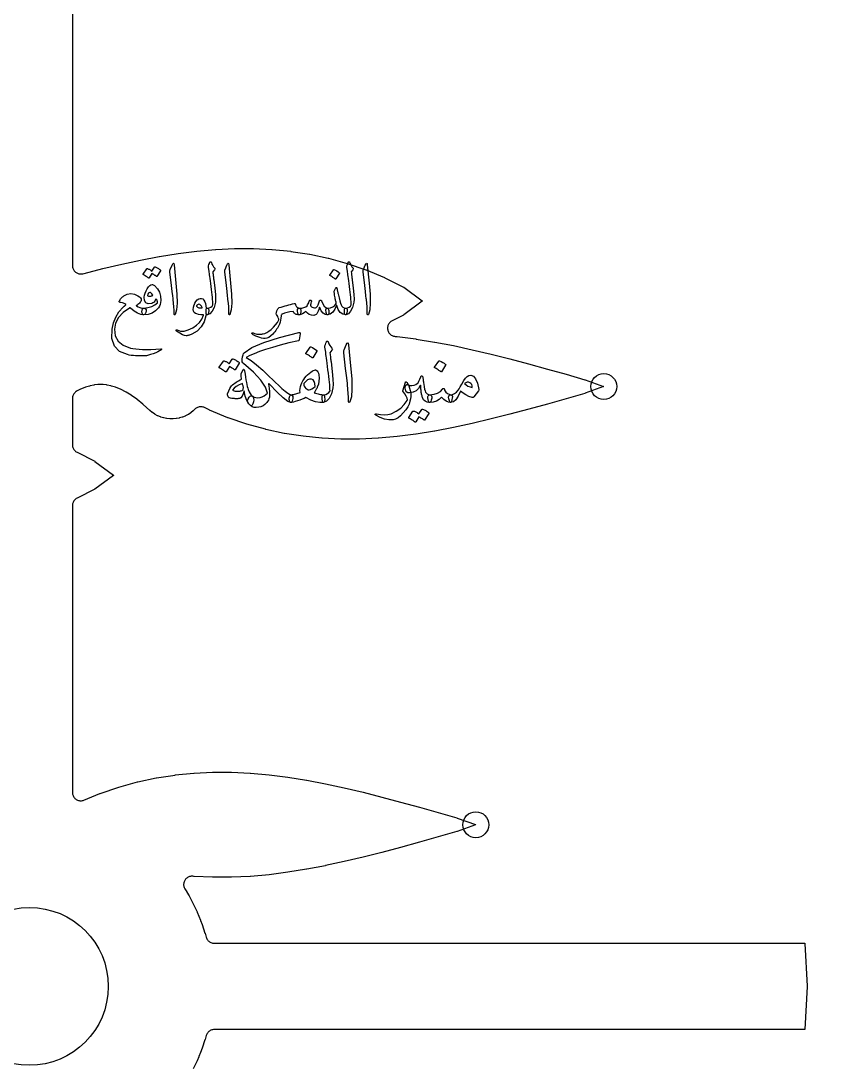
# Model space of a CAD drawing. Header units: millimetres. Extents: x -65 to 65, y -65 to 65.
# Drawn here: x -0.25 to 24.57, y -2.46 to 29.05 of the extents above; entities that cross this region are included whole.
import ezdxf

# ---------------------------------------------------------------- set-up
doc = ezdxf.new("R2010")
doc.units = ezdxf.units.MM
for name, color, linetype in [('CUT_INNER', 6, 'Continuous'), ('ENGRAVE', 7, 'Continuous'), ('TEXT', 5, 'Continuous')]:
    doc.layers.add(name, color=color, linetype=linetype)

msp = doc.modelspace()

# ---------------------------------------------------------------- linework, layer by layer
at = {"layer": 'CUT_INNER'}
msp.add_lwpolyline([(1.3, 30.8878), (1.3, 21.6859), (1.3012, 21.6619), (1.3046, 21.6381), (1.3104, 21.6147), (1.3183, 21.592), (1.3284, 21.5701), (1.3406, 21.5494), (1.3547, 21.5299), (1.3706, 21.5118), (1.3882, 21.4954), (1.4073, 21.4807), (1.4277, 21.4679), (1.4492, 21.4571), (1.4717, 21.4485), (1.4949, 21.4421), (1.5186, 21.4379), (1.5426, 21.436), (1.5666, 21.4365), (1.5905, 21.4392), (1.6141, 21.4443), (1.6511, 21.4541), (1.6525, 21.4544), (2.2161, 21.5971), (2.2179, 21.5975), (2.781, 21.7309), (2.7834, 21.7315), (3.346, 21.8532), (3.3489, 21.8538), (3.9109, 21.9614), (3.9144, 21.962), (4.4758, 22.0528), (4.4799, 22.0534), (5.0407, 22.1249), (5.0455, 22.1254), (5.6057, 22.1754), (5.6109, 22.1758), (6.1707, 22.202), (6.1764, 22.2021), (6.7357, 22.2025), (6.7418, 22.2024), (7.3007, 22.1752), (7.3072, 22.1747), (7.8658, 22.1183), (7.8725, 22.1174), (8.4309, 22.0302), (8.4378, 22.0289), (8.9961, 21.9094), (9.0031, 21.9077), (9.5612, 21.7542), (9.5684, 21.752), (10.1262, 21.5621), (10.1338, 21.5593), (10.6908, 21.3288), (10.6996, 21.3248), (11.2558, 21.0424), (11.2604, 21.0399), (11.2647, 21.037), (11.8208, 20.6254), (11.8252, 20.6217), (11.8208, 20.6181), (11.2647, 20.2065), (11.2604, 20.2036), (11.2558, 20.201), (10.9171, 20.0291), (10.8956, 20.0168), (10.8754, 20.0024), (10.8567, 19.986), (10.8397, 19.9679), (10.8246, 19.9482), (10.8115, 19.9271), (10.8006, 19.9048), (10.7919, 19.8816), (10.7856, 19.8575), (10.7817, 19.833), (10.7803, 19.8082), (10.7813, 19.7834), (10.7848, 19.7589), (10.7907, 19.7347), (10.799, 19.7113), (10.8095, 19.6889), (10.8222, 19.6675), (10.837, 19.6476), (10.8537, 19.6292), (10.8721, 19.6126), (10.8921, 19.5978), (10.9134, 19.5851), (10.9359, 19.5746), (10.9594, 19.5664), (10.9835, 19.5606), (11.0081, 19.5571), (11.0651, 19.5521), (11.0698, 19.5515), (11.6306, 19.48), (11.6348, 19.4794), (12.1961, 19.3886), (12.1997, 19.388), (12.7616, 19.2805), (12.7646, 19.2798), (13.3272, 19.1581), (13.3295, 19.1576), (13.8926, 19.0241), (13.8945, 19.0237), (14.4581, 18.8811), (14.4595, 18.8807), (15.023, 18.7313), (15.5884, 18.5764), (16.1538, 18.4173), (16.1551, 18.4169), (16.7161, 18.2525), (16.7232, 18.2502), (17.2789, 18.0505), (17.284, 18.0484), (17.2789, 18.0462), (16.7232, 17.8465), (16.7161, 17.8442), (16.1551, 17.6798), (16.1538, 17.6794), (15.5901, 17.5207), (15.025, 17.3659), (14.4595, 17.216), (14.4581, 17.2156), (13.8945, 17.073), (13.8926, 17.0726), (13.3295, 16.9391), (13.3272, 16.9386), (12.7646, 16.8169), (12.7616, 16.8163), (12.1997, 16.7087), (12.1961, 16.7081), (11.6348, 16.6173), (11.6306, 16.6167), (11.0698, 16.5452), (11.0651, 16.5446), (10.5049, 16.4947), (10.4996, 16.4943), (9.9399, 16.4681), (9.9342, 16.468), (9.3749, 16.4675), (9.3687, 16.4677), (8.8099, 16.4948), (8.8034, 16.4953), (8.2448, 16.5518), (8.238, 16.5526), (7.6796, 16.6398), (7.6728, 16.6411), (7.1145, 16.7606), (7.1075, 16.7623), (6.5493, 16.9159), (6.5422, 16.918), (5.9843, 17.1079), (5.9768, 17.1108), (5.4198, 17.3413), (5.411, 17.3453), (5.273, 17.4153), (5.2511, 17.4252), (5.2283, 17.4329), (5.2049, 17.4383), (5.1811, 17.4415), (5.1571, 17.4424), (5.1332, 17.441), (5.1094, 17.4373), (5.0862, 17.4313), (5.0636, 17.4232), (5.0419, 17.4129), (5.0213, 17.4005), (5.002, 17.3863), (4.9841, 17.3702), (4.9397, 17.3264), (4.9306, 17.3182), (4.8658, 17.2657), (4.8559, 17.2584), (4.7863, 17.2125), (4.7757, 17.2063), (4.7019, 17.1674), (4.6908, 17.1622), (4.6136, 17.1307), (4.602, 17.1267), (4.5221, 17.1029), (4.5101, 17.1), (4.4282, 17.0842), (4.4161, 17.0825), (4.3331, 17.0748), (4.3208, 17.0743), (4.2374, 17.0748), (4.2252, 17.0755), (4.1422, 17.0841), (4.1301, 17.086), (4.0484, 17.1028), (4.0365, 17.1058), (3.9568, 17.1305), (3.9453, 17.1347), (3.8684, 17.1671), (3.8574, 17.1724), (3.7841, 17.2121), (3.7736, 17.2185), (3.7045, 17.2652), (3.6947, 17.2726), (3.6282, 17.3279), (3.6236, 17.3319), (3.4266, 17.5125), (3.4156, 17.5221), (3.2483, 17.6585), (3.2355, 17.6682), (3.0774, 17.781), (3.0627, 17.7908), (2.9147, 17.8812), (2.8978, 17.8907), (2.7606, 17.9606), (2.7415, 17.9694), (2.615, 18.0209), (2.5937, 18.0285), (2.4772, 18.0641), (2.4541, 18.07), (2.3458, 18.092), (2.3212, 18.0958), (2.2183, 18.1063), (2.1929, 18.1076), (2.0919, 18.1076), (2.0666, 18.1063), (1.9637, 18.0958), (1.9391, 18.092), (1.8308, 18.07), (1.8076, 18.0641), (1.6911, 18.0285), (1.6699, 18.0209), (1.5434, 17.9694), (1.5243, 17.9606), (1.4365, 17.9159), (1.4148, 17.9034), (1.3945, 17.8889), (1.3758, 17.8724), (1.3587, 17.8541), (1.3436, 17.8342), (1.3306, 17.8129), (1.3197, 17.7904), (1.3112, 17.767), (1.305, 17.7428), (1.3012, 17.7181), (1.3, 17.6931), (1.3, 16.2932), (1.3013, 16.2682), (1.305, 16.2435), (1.3112, 16.2193), (1.3198, 16.1958), (1.3307, 16.1732), (1.3438, 16.1519), (1.3589, 16.132), (1.376, 16.1137), (1.3948, 16.0972), (1.4151, 16.0827), (1.4368, 16.0703), (1.9682, 15.8006), (1.9728, 15.798), (1.9771, 15.7951), (2.5332, 15.3835), (2.5376, 15.3798), (2.5332, 15.3762), (1.9771, 14.9646), (1.9728, 14.9617), (1.9682, 14.9591), (1.4368, 14.6894), (1.4151, 14.677), (1.3948, 14.6625), (1.376, 14.646), (1.3589, 14.6277), (1.3438, 14.6078), (1.3307, 14.5864), (1.3198, 14.5639), (1.3112, 14.5404), (1.305, 14.5162), (1.3013, 14.4915), (1.3, 14.4665), (1.3, 5.8344), (1.3012, 5.8099), (1.3048, 5.7856), (1.3108, 5.7618), (1.319, 5.7388), (1.3295, 5.7166), (1.3421, 5.6955), (1.3567, 5.6758), (1.3732, 5.6577), (1.3914, 5.6412), (1.4111, 5.6266), (1.4321, 5.6139), (1.4543, 5.6035), (1.4774, 5.5952), (1.5012, 5.5892), (1.5254, 5.5856), (1.5499, 5.5844), (1.5744, 5.5856), (1.5987, 5.5892), (1.6225, 5.5951), (1.6456, 5.6034), (2.1247, 5.8016), (2.1322, 5.8045), (2.6901, 5.9944), (2.6972, 5.9966), (3.2554, 6.1501), (3.2624, 6.1518), (3.8206, 6.2713), (3.8275, 6.2726), (4.3859, 6.3598), (4.3926, 6.3606), (4.9513, 6.4171), (4.9577, 6.4176), (5.5166, 6.4447), (5.5228, 6.4449), (6.0821, 6.4444), (6.0878, 6.4443), (6.6475, 6.4181), (6.6528, 6.4177), (7.213, 6.3678), (7.2177, 6.3673), (7.7785, 6.2957), (7.7826, 6.2951), (8.344, 6.2043), (8.3476, 6.2037), (8.9095, 6.0962), (8.9125, 6.0956), (9.475, 5.9738), (9.4774, 5.9733), (10.0405, 5.8398), (10.0424, 5.8394), (10.606, 5.6968), (10.6074, 5.6964), (11.1709, 5.547), (11.7363, 5.3921), (12.3017, 5.233), (12.303, 5.2326), (12.8639, 5.0682), (12.8711, 5.0659), (13.4267, 4.8662), (13.4319, 4.8641), (13.4267, 4.8619), (12.8711, 4.6622), (12.8639, 4.6599), (12.303, 4.4955), (12.3017, 4.4952), (11.7379, 4.3364), (11.1729, 4.1816), (10.6073, 4.0317), (10.606, 4.0313), (10.0424, 3.8887), (10.0405, 3.8883), (9.4774, 3.7549), (9.475, 3.7543), (8.9125, 3.6326), (8.9095, 3.632), (8.3476, 3.5244), (8.344, 3.5238), (7.7826, 3.433), (7.7785, 3.4324), (7.2177, 3.3609), (7.213, 3.3604), (6.6528, 3.3104), (6.6475, 3.31), (6.0878, 3.2838), (6.0821, 3.2837), (5.5228, 3.2832), (5.5166, 3.2834), (4.9577, 3.3106), (4.9513, 3.311), (4.919, 3.3143), (4.8949, 3.3156), (4.8707, 3.3145), (4.8468, 3.3111), (4.8233, 3.3054), (4.8005, 3.2975), (4.7786, 3.2874), (4.7577, 3.2752), (4.7381, 3.2611), (4.7199, 3.2451), (4.7034, 3.2275), (4.6887, 3.2084), (4.6758, 3.1879), (4.665, 3.1663), (4.6564, 3.1437), (4.65, 3.1204), (4.6458, 3.0966), (4.644, 3.0725), (4.6445, 3.0484), (4.6473, 3.0244), (4.6524, 3.0008), (4.6598, 2.9778), (4.6694, 2.9556), (4.681, 2.9344), (4.7381, 2.8417), (4.7397, 2.8391), (4.8065, 2.7246), (4.808, 2.7219), (4.8719, 2.6058), (4.8733, 2.6031), (4.9344, 2.4855), (4.9357, 2.4827), (4.9939, 2.3636), (4.9952, 2.3608), (5.0504, 2.2404), (5.0516, 2.2375), (5.1038, 2.1157), (5.105, 2.1129), (5.1542, 1.9898), (5.1553, 1.987), (5.2015, 1.8628), (5.2025, 1.8599), (5.2456, 1.7345), (5.2466, 1.7316), (5.2866, 1.6053), (5.2875, 1.6023), (5.3229, 1.4804), (5.331, 1.457), (5.3413, 1.4344), (5.3538, 1.4131), (5.3684, 1.393), (5.3849, 1.3746), (5.4031, 1.3578), (5.4229, 1.3429), (5.4441, 1.3301), (5.4665, 1.3194), (5.4898, 1.311), (5.5138, 1.3049), (5.5383, 1.3012), (5.563, 1.3), (23.3318, 1.3), (23.3374, 1.2997), (23.338, 1.2941), (23.4013, 0.0061), (23.4013, -0.0061), (23.338, -1.2941), (23.3374, -1.2997), (23.3318, -1.3), (5.563, -1.3), (5.5383, -1.3012), (5.5138, -1.3049), (5.4898, -1.311), (5.4665, -1.3194), (5.4441, -1.3301), (5.4229, -1.3429), (5.4031, -1.3578), (5.3849, -1.3746), (5.3684, -1.393), (5.3538, -1.4131), (5.3413, -1.4344), (5.331, -1.457), (5.3229, -1.4804), (5.2875, -1.6023), (5.2866, -1.6053), (5.2466, -1.7316), (5.2456, -1.7345), (5.2025, -1.8599), (5.2015, -1.8628), (5.1553, -1.987), (5.1542, -1.9898), (5.105, -2.1129), (5.1038, -2.1157), (5.0516, -2.2375), (5.0504, -2.2404), (4.9952, -2.3608), (4.9939, -2.3636), (4.9357, -2.4827)], dxfattribs=at)
msp.add_circle((0, 0), 2.375, dxfattribs=at)
at = {"layer": 'ENGRAVE'}
for centre, radius in [((0, 18.5742), 42.8768), ((17.2849, 18.0484), 0.39), ((13.4328, 4.8641), 0.39)]:
    msp.add_circle(centre, radius, dxfattribs=at)
at = {"layer": 'TEXT'}
for points in [[(4.2976, 21.7044), (4.319, 21.7458), (4.3362, 21.7604), (4.3492, 21.7481), (4.358, 21.7089), (4.4094, 21.1608), (4.44, 20.8244), (4.4469, 20.5557), (4.43, 20.3547), (4.3893, 20.2213), (4.3819, 20.2104), (4.3753, 20.2045), (4.3696, 20.2037), (4.3647, 20.2079), (4.3608, 20.2144), (4.358, 20.223), (4.3563, 20.2335), (4.3557, 20.2459), (4.3557, 20.3428), (4.3513, 20.4456), (4.3423, 20.5542), (4.3289, 20.6687), (4.326, 20.6986), (4.3171, 20.7794), (4.3025, 20.9111), (4.2819, 21.0937), (4.2327, 21.4986), (4.2316, 21.5202), (4.2327, 21.54), (4.2361, 21.5582), (4.2416, 21.5747)], [(5.3915, 21.6821), (5.4066, 21.7186), (5.4183, 21.7475), (5.4267, 21.7689), (5.4317, 21.7827), (5.4357, 21.7915), (5.4407, 21.7978), (5.4468, 21.8016), (5.4541, 21.8029), (5.4624, 21.8015), (5.4692, 21.7973), (5.4747, 21.7903), (5.4787, 21.7805), (5.4973, 21.7325), (5.5195, 21.6893), (5.5454, 21.6509), (5.5749, 21.6172), (5.5832, 21.6064), (5.5855, 21.5943), (5.582, 21.5807), (5.5727, 21.5657), (5.5235, 21.4964), (5.5268, 21.4654), (5.5302, 21.4349), (5.5335, 21.405), (5.5369, 21.3756), (5.5402, 21.3468), (5.5436, 21.3185), (5.5469, 21.2909), (5.5503, 21.2637), (5.5812, 21.0126), (5.6001, 20.8163), (5.6069, 20.6748), (5.6018, 20.5882), (5.5595, 20.4309), (5.5044, 20.3147), (5.4365, 20.2396), (5.3557, 20.2056), (5.3534, 20.2056), (5.3512, 20.2056), (5.349, 20.2056), (5.3467, 20.2056), (5.3335, 20.2182), (5.3249, 20.247), (5.3211, 20.292), (5.3221, 20.3533), (5.3242, 20.3759), (5.3305, 20.3924), (5.341, 20.4028), (5.3557, 20.407), (5.4124, 20.4183), (5.4597, 20.4388), (5.4975, 20.4686), (5.5257, 20.5076), (5.5238, 20.5545), (5.5204, 20.6077), (5.5154, 20.6674), (5.5089, 20.7336), (5.501, 20.8059), (5.4919, 20.884), (5.4814, 20.968), (5.4698, 21.0579), (5.459, 21.1463), (5.4491, 21.2257), (5.44, 21.2962), (5.4317, 21.3577), (5.4246, 21.4103), (5.4189, 21.4539), (5.4145, 21.4886), (5.4116, 21.5143), (5.3892, 21.6418), (5.3885, 21.6544), (5.3887, 21.6653), (5.3897, 21.6745), (5.3915, 21.6821)], [(5.9463, 21.7044), (5.9676, 21.7458), (5.9848, 21.7604), (5.9978, 21.7481), (6.0067, 21.7089), (6.0581, 21.1608), (6.0887, 20.8244), (6.0956, 20.5557), (6.0787, 20.3547), (6.038, 20.2213), (6.0306, 20.2104), (6.024, 20.2045), (6.0183, 20.2037), (6.0134, 20.2079), (6.0095, 20.2144), (6.0067, 20.223), (6.005, 20.2335), (6.0044, 20.2459), (6.0044, 20.3428), (5.9999, 20.4456), (5.991, 20.5542), (5.9776, 20.6687), (5.9746, 20.6986), (5.9658, 20.7794), (5.9512, 20.9111), (5.9306, 21.0937), (5.8814, 21.4986), (5.8803, 21.5202), (5.8814, 21.54), (5.8847, 21.5582), (5.8903, 21.5747)], [(9.5546, 21.6821), (9.5697, 21.7186), (9.5814, 21.7475), (9.5898, 21.7689), (9.5948, 21.7827), (9.5988, 21.7915), (9.6038, 21.7978), (9.6099, 21.8016), (9.6172, 21.8029), (9.6255, 21.8015), (9.6323, 21.7973), (9.6378, 21.7903), (9.6418, 21.7805), (9.6604, 21.7325), (9.6826, 21.6893), (9.7085, 21.6509), (9.738, 21.6172), (9.7463, 21.6064), (9.7486, 21.5943), (9.7451, 21.5807), (9.7358, 21.5657), (9.6866, 21.4964), (9.6899, 21.4654), (9.6933, 21.4349), (9.6966, 21.405), (9.7, 21.3756), (9.7033, 21.3468), (9.7067, 21.3185), (9.7101, 21.2909), (9.7134, 21.2637), (9.7443, 21.0126), (9.7632, 20.8163), (9.77, 20.6748), (9.7649, 20.5882), (9.7226, 20.4309), (9.6675, 20.3147), (9.5996, 20.2396), (9.5188, 20.2056), (9.5165, 20.2056), (9.5143, 20.2056), (9.5121, 20.2056), (9.5098, 20.2056), (9.4966, 20.2182), (9.488, 20.247), (9.4843, 20.292), (9.4852, 20.3533), (9.4873, 20.3759), (9.4936, 20.3924), (9.5041, 20.4028), (9.5188, 20.407), (9.5755, 20.4183), (9.6228, 20.4388), (9.6606, 20.4686), (9.6888, 20.5076), (9.6869, 20.5545), (9.6835, 20.6077), (9.6785, 20.6674), (9.672, 20.7336), (9.6641, 20.8059), (9.655, 20.884), (9.6445, 20.968), (9.6329, 21.0579), (9.6221, 21.1463), (9.6122, 21.2257), (9.6031, 21.2962), (9.5948, 21.3577), (9.5877, 21.4103), (9.582, 21.4539), (9.5776, 21.4886), (9.5747, 21.5143), (9.5523, 21.6418), (9.5516, 21.6544), (9.5518, 21.6653), (9.5528, 21.6745), (9.5546, 21.6821)], [(10.1094, 21.7044), (10.1308, 21.7458), (10.1479, 21.7604), (10.161, 21.7481), (10.1698, 21.7089), (10.2212, 21.1608), (10.2518, 20.8244), (10.2587, 20.5557), (10.2418, 20.3547), (10.2011, 20.2213), (10.1937, 20.2104), (10.1871, 20.2045), (10.1814, 20.2037), (10.1765, 20.2079), (10.1726, 20.2144), (10.1698, 20.223), (10.1681, 20.2335), (10.1675, 20.2459), (10.1675, 20.3428), (10.163, 20.4456), (10.1541, 20.5542), (10.1407, 20.6687), (10.1377, 20.6986), (10.1289, 20.7794), (10.1143, 20.9111), (10.0937, 21.0937), (10.0445, 21.4986), (10.0434, 21.5202), (10.0445, 21.54), (10.0478, 21.5582), (10.0534, 21.5747)], [(3.7674, 21.6418), (3.7702, 21.6446), (3.7741, 21.6463), (3.7791, 21.6468), (3.7853, 21.6463), (3.8073, 21.638), (3.8286, 21.6289), (3.8493, 21.619), (3.8692, 21.6082), (3.8885, 21.5965), (3.9075, 21.5836), (3.926, 21.5697), (3.9441, 21.5546), (3.9476, 21.5499), (3.9492, 21.545), (3.9487, 21.5399), (3.9464, 21.5344), (3.839, 21.3644), (3.836, 21.3622), (3.8317, 21.3622), (3.826, 21.3644), (3.8188, 21.3689), (3.814, 21.373), (3.806, 21.3787), (3.7949, 21.3859), (3.7808, 21.3946), (3.7635, 21.405), (3.7428, 21.4173), (3.7187, 21.4313), (3.6913, 21.4472), (3.6063, 21.3152), (3.6024, 21.3111), (3.5974, 21.3102), (3.5912, 21.3123), (3.584, 21.3174), (3.5777, 21.3219), (3.5677, 21.3286), (3.5542, 21.3376), (3.537, 21.3487), (3.5159, 21.3622), (3.4906, 21.3778), (3.4611, 21.3957), (3.4274, 21.4159), (3.4239, 21.4192), (3.4223, 21.4226), (3.4228, 21.4259), (3.4251, 21.4293), (3.5347, 21.5926), (3.5375, 21.5954), (3.5415, 21.5971), (3.5465, 21.5976), (3.5526, 21.5971), (3.5714, 21.591), (3.5896, 21.5839), (3.6072, 21.5759), (3.6242, 21.5669), (3.6407, 21.557), (3.6567, 21.5464), (3.672, 21.5352), (3.6869, 21.5232)], [(9.1497, 21.5635), (9.1525, 21.5663), (9.1564, 21.568), (9.1614, 21.5685), (9.1676, 21.568), (9.2111, 21.5504), (9.252, 21.5288), (9.2905, 21.5034), (9.3264, 21.474), (9.3299, 21.4695), (9.3314, 21.4651), (9.331, 21.4606), (9.3286, 21.4561), (9.2235, 21.2861), (9.2196, 21.2821), (9.2145, 21.2811), (9.2084, 21.2832), (9.2011, 21.2884), (9.1948, 21.2928), (9.1849, 21.2995), (9.1713, 21.3085), (9.1542, 21.3197), (9.133, 21.3331), (9.1077, 21.3487), (9.0782, 21.3666), (9.0445, 21.3868), (9.0401, 21.3901), (9.0378, 21.3935), (9.0378, 21.3968), (9.0401, 21.4002)], [(3.6958, 21.1206), (3.7112, 21.1183), (3.7282, 21.1116), (3.747, 21.1004), (3.7674, 21.0848), (3.8548, 20.9917), (3.9156, 20.8868), (3.9499, 20.7702), (3.9575, 20.6418), (3.9507, 20.575), (3.9368, 20.5155), (3.916, 20.4632), (3.8882, 20.4181), (3.798, 20.3252), (3.693, 20.2588), (3.5732, 20.2189), (3.4386, 20.2056), (3.425, 20.2088), (3.4134, 20.2185), (3.4037, 20.2346), (3.396, 20.2571), (3.3932, 20.2695), (3.3913, 20.2822), (3.3904, 20.2953), (3.3905, 20.3085), (3.3912, 20.3217), (3.3924, 20.3343), (3.394, 20.3463), (3.396, 20.3577), (3.4021, 20.3776), (3.4111, 20.3924), (3.4233, 20.4022), (3.4386, 20.407), (3.5697, 20.4246), (3.6835, 20.4573), (3.78, 20.5051), (3.8591, 20.568), (3.8553, 20.5995), (3.8507, 20.6245), (3.8453, 20.6431), (3.839, 20.6553), (3.8314, 20.6658), (3.8244, 20.6726), (3.818, 20.6758), (3.8121, 20.6754), (3.8081, 20.674), (3.8049, 20.672), (3.8025, 20.6695), (3.8009, 20.6665), (3.7794, 20.6223), (3.7529, 20.5882), (3.7213, 20.5641), (3.6846, 20.5501), (3.5782, 20.5419), (3.5051, 20.5708), (3.4653, 20.637), (3.4587, 20.7403), (3.4676, 20.7996), (3.4855, 20.8611), (3.5124, 20.9248), (3.5482, 20.9908), (3.5859, 21.0476), (3.6231, 21.0881), (3.6597, 21.1125), (3.6958, 21.1206)], [(3.2708, 20.7805), (3.3145, 20.7505), (3.3452, 20.7207), (3.3626, 20.6912), (3.367, 20.662), (3.3631, 20.6346), (3.3535, 20.6083), (3.3384, 20.5831), (3.3178, 20.5591), (3.294, 20.5371), (3.2697, 20.5183), (3.2448, 20.5025), (3.2193, 20.4897), (3.2128, 20.4871), (3.2109, 20.4836), (3.2139, 20.4792), (3.2216, 20.4741), (3.2754, 20.4456), (3.3295, 20.4249), (3.3839, 20.412), (3.4386, 20.407), (3.4743, 20.4003), (3.499, 20.3846), (3.5124, 20.36), (3.5146, 20.3264), (3.5065, 20.2736), (3.4911, 20.2358), (3.4685, 20.2132), (3.4386, 20.2056), (3.3541, 20.2185), (3.2596, 20.2571), (3.155, 20.3214), (3.0404, 20.4114), (3.0335, 20.4148), (3.0264, 20.4159), (3.019, 20.4148), (3.0113, 20.4114), (2.8213, 20.2768), (2.683, 20.1257), (2.5965, 19.958), (2.5616, 19.7739), (2.584, 19.5741), (2.6713, 19.4132), (2.8234, 19.2911), (3.0404, 19.2079), (3.1164, 19.1918), (3.2034, 19.1794), (3.3015, 19.1706), (3.4106, 19.1654), (3.5306, 19.1642), (3.6614, 19.1671), (3.803, 19.1742), (3.9553, 19.1855), (3.9662, 19.1867), (3.9743, 19.1855), (3.9796, 19.1822), (3.9821, 19.1766), (3.9817, 19.1697), (3.9782, 19.1626), (3.9717, 19.1552), (3.962, 19.1475), (3.9213, 19.123), (3.8686, 19.0966), (3.8039, 19.0682), (3.7271, 19.0379), (3.6508, 19.0104), (3.5851, 18.9904), (3.53, 18.9779), (3.4855, 18.973), (3.4096, 18.9697), (3.3362, 18.9686), (3.2653, 18.9697), (3.197, 18.973), (3.1312, 18.9786), (3.0683, 18.9865), (3.0082, 18.9965), (2.9509, 19.0088), (2.7149, 19.1073), (2.5594, 19.2683), (2.4845, 19.492), (2.4901, 19.7784), (2.531, 19.9638), (2.6002, 20.1352), (2.6977, 20.2926), (2.8234, 20.436), (2.8352, 20.4467), (2.846, 20.4562), (2.8559, 20.4646), (2.8648, 20.4718), (2.8727, 20.4783), (2.8796, 20.4841), (2.8855, 20.4895), (2.8905, 20.4942), (2.8996, 20.5025), (2.9045, 20.5093), (2.9052, 20.5148), (2.9017, 20.5188), (2.8717, 20.5408), (2.8379, 20.5574), (2.8002, 20.5687), (2.7585, 20.5747), (2.7319, 20.5798), (2.7149, 20.5882), (2.7073, 20.5999), (2.7093, 20.615), (2.7212, 20.6409), (2.7344, 20.6651), (2.7491, 20.6874), (2.7652, 20.7078), (2.7825, 20.7268), (2.801, 20.7445), (2.8206, 20.7609), (2.8413, 20.7761), (2.9478, 20.8267), (3.0549, 20.8443), (3.1626, 20.8289), (3.2708, 20.7805)], [(3.622, 20.879), (3.5998, 20.8727), (3.5823, 20.856), (3.5696, 20.8291), (3.5616, 20.7917), (3.5617, 20.7859), (3.5621, 20.7817), (3.5628, 20.7791), (3.5638, 20.7783), (3.5863, 20.7729), (3.6091, 20.7699), (3.6322, 20.7695), (3.6555, 20.7716), (3.6761, 20.7759), (3.693, 20.7822), (3.7063, 20.7905), (3.7159, 20.8007), (3.6908, 20.8366), (3.6667, 20.8616), (3.6438, 20.8758), (3.622, 20.879)], [(9.1698, 20.8946), (9.1704, 20.9046), (9.1743, 20.9187), (9.1816, 20.937), (9.1922, 20.9595), (9.2035, 20.9809), (9.2129, 20.9981), (9.2203, 21.0111), (9.2257, 21.0199), (9.2361, 21.0269), (9.2447, 21.0255), (9.2517, 21.0157), (9.2571, 20.9975), (9.2596, 20.9852), (9.2629, 20.9704), (9.2669, 20.9533), (9.2716, 20.9338), (9.2767, 20.912), (9.2819, 20.8882), (9.2873, 20.8623), (9.2928, 20.8342), (9.3193, 20.7173), (9.3426, 20.624), (9.3629, 20.554), (9.3801, 20.5076), (9.4055, 20.4669), (9.4371, 20.4366), (9.4749, 20.4166), (9.5188, 20.407), (9.5314, 20.4044), (9.5423, 20.3991), (9.5515, 20.391), (9.5591, 20.3801), (9.5652, 20.3659), (9.568, 20.3499), (9.5674, 20.3323), (9.5635, 20.313), (9.5532, 20.266), (9.5423, 20.2325), (9.5308, 20.2123), (9.5188, 20.2056), (9.43, 20.2251), (9.356, 20.2789), (9.2969, 20.3671), (9.2526, 20.4897), (9.2505, 20.4941), (9.2487, 20.4959), (9.2471, 20.4952), (9.2459, 20.492), (9.1919, 20.3734), (9.1284, 20.2862), (9.0554, 20.2302), (8.973, 20.2056), (8.9636, 20.2065), (8.9556, 20.2112), (8.949, 20.2199), (8.9439, 20.2325), (8.9393, 20.2505), (8.9344, 20.2733), (8.9292, 20.3008), (8.9237, 20.3331), (8.9226, 20.3646), (8.9304, 20.3874), (8.9472, 20.4015), (8.973, 20.407), (9.0589, 20.418), (9.1312, 20.4444), (9.1898, 20.4862), (9.2347, 20.5434), (9.2355, 20.5507), (9.2336, 20.5658), (9.2288, 20.5887), (9.2213, 20.6195), (9.2166, 20.6385), (9.2115, 20.662), (9.206, 20.6899), (9.2, 20.7224), (9.1935, 20.7592), (9.1863, 20.8001), (9.1784, 20.8453), (9.1698, 20.8946)], [(5.3109, 20.181), (5.2585, 19.9969), (5.1706, 19.8427), (5.0471, 19.7184), (4.8881, 19.624), (4.8659, 19.6144), (4.844, 19.6058), (4.8223, 19.5982), (4.8009, 19.5916), (4.7799, 19.586), (4.7595, 19.5818), (4.7397, 19.5788), (4.7204, 19.577), (4.6723, 19.5839), (4.6085, 19.6089), (4.5291, 19.6521), (4.434, 19.7135), (4.4238, 19.7223), (4.4178, 19.7308), (4.416, 19.7391), (4.4184, 19.747), (4.4237, 19.7532), (4.4307, 19.756), (4.4393, 19.7554), (4.4497, 19.7515), (4.5485, 19.7195), (4.6594, 19.7196), (4.7823, 19.7519), (4.9172, 19.8164), (5.0274, 19.8912), (5.1186, 19.9791), (5.1907, 20.0802), (5.2438, 20.1944), (5.2434, 20.1985), (5.2422, 20.2017), (5.2401, 20.2041), (5.2371, 20.2056), (5.1601, 20.2101), (5.0945, 20.2191), (5.0404, 20.2325), (4.9978, 20.2504), (4.9648, 20.2781), (4.9441, 20.3164), (4.9357, 20.3653), (4.9396, 20.4249), (4.9409, 20.4328), (4.9424, 20.4408), (4.9442, 20.449), (4.9463, 20.4573), (4.9487, 20.4659), (4.9513, 20.4749), (4.9543, 20.4843), (4.9575, 20.4942), (4.9838, 20.5581), (5.0157, 20.6111), (5.0531, 20.6532), (5.0962, 20.6844), (5.1402, 20.7014), (5.1806, 20.7011), (5.2174, 20.6835), (5.2505, 20.6486), (5.2795, 20.5999), (5.3014, 20.5434), (5.3164, 20.4791), (5.3244, 20.407), (5.3288, 20.407), (5.333, 20.4072), (5.3372, 20.4076), (5.3411, 20.4081), (5.3451, 20.4086), (5.3493, 20.4089), (5.3535, 20.4091), (5.3579, 20.4092), (5.373, 20.406), (5.3848, 20.3963), (5.3932, 20.3803), (5.3982, 20.3577), (5.4003, 20.333), (5.3999, 20.308), (5.3969, 20.2827), (5.3915, 20.2571), (5.3843, 20.2346), (5.3764, 20.2185), (5.3676, 20.2088), (5.3579, 20.2056), (5.3154, 20.2056), (5.3151, 20.2016), (5.3143, 20.1961), (5.3129, 20.1893), (5.3109, 20.181)], [(5.2036, 20.4316), (5.1801, 20.4725), (5.1543, 20.5015), (5.1264, 20.5184), (5.0962, 20.5233), (5.0782, 20.5185), (5.0621, 20.511), (5.048, 20.5006), (5.0358, 20.4875), (5.0319, 20.4805), (5.0313, 20.473), (5.0341, 20.4648), (5.0403, 20.4562), (5.0633, 20.4359), (5.0967, 20.4221), (5.1405, 20.4147), (5.1946, 20.4137), (5.2002, 20.4148), (5.2036, 20.4181), (5.2047, 20.4237), (5.2036, 20.4316)], [(8.1274, 20.2056), (8.0923, 20.2072), (8.0608, 20.2118), (8.033, 20.2195), (8.0088, 20.2302), (7.998, 20.2364), (7.9878, 20.2437), (7.9784, 20.252), (7.9696, 20.2616), (7.9613, 20.2719), (7.9531, 20.2828), (7.9451, 20.2943), (7.9372, 20.3063), (7.8438, 20.2923), (7.7582, 20.275), (7.6805, 20.2543), (7.6106, 20.2302), (7.5959, 20.222), (7.5854, 20.2107), (7.5791, 20.1963), (7.577, 20.1788), (7.5715, 20.1071), (7.5614, 20.0418), (7.5468, 19.9829), (7.5278, 19.9305), (7.509, 19.8895), (7.4884, 19.8494), (7.466, 19.8101), (7.4417, 19.7716), (7.4156, 19.7342), (7.3877, 19.6978), (7.358, 19.6626), (7.3265, 19.6285), (7.2651, 19.5707), (7.2063, 19.5295), (7.1499, 19.5047), (7.0961, 19.4965), (7.0445, 19.4994), (6.9904, 19.5082), (6.9338, 19.5229), (6.8746, 19.5435), (6.8457, 19.5556), (6.8193, 19.5672), (6.7953, 19.5785), (6.774, 19.5893), (6.7549, 19.5996), (6.7382, 19.6092), (6.7236, 19.6181), (6.7113, 19.6262), (6.7039, 19.6332), (6.6996, 19.6408), (6.6983, 19.6489), (6.7001, 19.6576), (6.7046, 19.6647), (6.7113, 19.6682), (6.7203, 19.668), (6.7315, 19.6643), (6.7752, 19.6485), (6.8148, 19.6369), (6.8502, 19.6295), (6.8813, 19.6262), (6.8975, 19.6254), (6.9146, 19.6251), (6.9327, 19.6254), (6.9518, 19.6262), (6.9719, 19.6276), (6.9929, 19.6296), (7.0149, 19.6321), (7.0379, 19.6352), (7.0866, 19.6486), (7.1431, 19.6755), (7.2074, 19.7157), (7.2795, 19.7694), (7.3507, 19.8329), (7.4121, 19.9025), (7.4637, 19.9783), (7.5055, 20.0602), (7.5071, 20.0636), (7.5077, 20.0669), (7.5071, 20.0703), (7.5055, 20.0736), (7.4929, 20.1173), (7.4775, 20.1564), (7.4593, 20.1911), (7.4384, 20.2213), (7.4325, 20.2409), (7.4372, 20.275), (7.4526, 20.3236), (7.4786, 20.3868), (7.4863, 20.3991), (7.496, 20.4092), (7.5076, 20.417), (7.5211, 20.4226), (7.58, 20.4412), (7.638, 20.459), (7.6952, 20.4759), (7.7515, 20.492), (7.8073, 20.5071), (7.8628, 20.5211), (7.9181, 20.5339), (7.973, 20.5457), (7.9861, 20.5471), (7.9965, 20.5445), (8.004, 20.5381), (8.0088, 20.5278), (8.0133, 20.5043), (8.02, 20.483), (8.0289, 20.464), (8.0401, 20.4472), (8.0548, 20.4338), (8.0742, 20.4226), (8.0984, 20.4137), (8.1274, 20.407), (8.1416, 20.401), (8.1531, 20.3896), (8.1617, 20.373), (8.1676, 20.351), (8.1707, 20.3264), (8.171, 20.3018), (8.1685, 20.2772), (8.1631, 20.2526), (8.1559, 20.2321), (8.1475, 20.2174), (8.138, 20.2086), (8.1274, 20.2056)], [(8.1229, 20.407), (8.2003, 20.4114), (8.2649, 20.4249), (8.3167, 20.4472), (8.3555, 20.4785), (8.3731, 20.503), (8.3902, 20.5339), (8.4067, 20.5712), (8.4226, 20.615), (8.4285, 20.628), (8.4349, 20.6379), (8.4419, 20.6448), (8.4495, 20.6486), (8.459, 20.6505), (8.4674, 20.6497), (8.4747, 20.646), (8.4808, 20.6396), (8.4861, 20.6301), (8.4886, 20.6195), (8.4884, 20.6077), (8.4853, 20.5949), (8.4738, 20.5617), (8.4663, 20.5339), (8.4626, 20.5114), (8.4629, 20.4942), (8.4705, 20.4697), (8.4864, 20.45), (8.5107, 20.4351), (8.5434, 20.4249), (8.5798, 20.4201), (8.6106, 20.4215), (8.6357, 20.4291), (8.6553, 20.4428), (8.676, 20.4703), (8.6956, 20.5104), (8.714, 20.5631), (8.7314, 20.6284), (8.734, 20.6363), (8.7397, 20.6418), (8.7485, 20.6452), (8.7604, 20.6463), (8.7716, 20.6452), (8.7806, 20.6418), (8.7873, 20.6363), (8.7918, 20.6284), (8.8326, 20.5366), (8.8768, 20.469), (8.9243, 20.4258), (8.9752, 20.407), (8.9868, 20.4016), (8.997, 20.3879), (9.0058, 20.3659), (9.0132, 20.3354), (9.0163, 20.3112), (9.0166, 20.2878), (9.0141, 20.2653), (9.0087, 20.2437), (9.0025, 20.227), (8.9948, 20.2151), (8.9857, 20.208), (8.9752, 20.2056), (8.9033, 20.2195), (8.8398, 20.261), (8.7848, 20.3302), (8.7381, 20.4271), (8.7357, 20.4321), (8.733, 20.4338), (8.7301, 20.4321), (8.7269, 20.4271), (8.7069, 20.3652), (8.6872, 20.3136), (8.6677, 20.2723), (8.6486, 20.2414), (8.6297, 20.2206), (8.6089, 20.2051), (8.5861, 20.1949), (8.5613, 20.19), (8.4878, 20.1949), (8.4238, 20.2163), (8.3692, 20.2541), (8.3242, 20.3085), (8.273, 20.2652), (8.2224, 20.2336), (8.1724, 20.2137), (8.1229, 20.2056), (8.1102, 20.2087), (8.0988, 20.2179), (8.0889, 20.2333), (8.0804, 20.2548), (8.0654, 20.3214), (8.0675, 20.3689), (8.0867, 20.3975), (8.1229, 20.407)], [(8.1174, 19.6772), (8.1246, 19.6767), (8.131, 19.6752), (8.1363, 19.6728), (8.1407, 19.6694), (8.146, 19.6631), (8.1491, 19.6545), (8.1499, 19.6437), (8.1484, 19.6305), (8.1199, 19.4519), (8.1175, 19.4436), (8.1128, 19.437), (8.1059, 19.432), (8.0966, 19.4286), (7.8104, 19.3595), (7.5499, 19.292), (7.3152, 19.2261), (7.1061, 19.1618), (6.923, 19.0992), (6.766, 19.0382), (6.6349, 18.9788), (6.53, 18.921), (6.6756, 18.8315), (6.8407, 18.7054), (7.0252, 18.5428), (7.2292, 18.3436), (7.3136, 18.2605), (7.4039, 18.1746), (7.5001, 18.0857), (7.602, 17.994), (7.6975, 17.9119), (7.7742, 17.8522), (7.8322, 17.8148), (7.8714, 17.7998), (7.9115, 17.7823), (7.9309, 17.7454), (7.9296, 17.6891), (7.9076, 17.6133), (7.8985, 17.5929), (7.8895, 17.5784), (7.8804, 17.5696), (7.8714, 17.5667), (7.7757, 17.6013), (7.6364, 17.7052), (7.4533, 17.8784), (7.2266, 18.1209), (7.2131, 18.1285), (7.2039, 18.1306), (7.1989, 18.1272), (7.1981, 18.1183), (7.2152, 17.9969), (7.2253, 17.8917), (7.2282, 17.8027), (7.224, 17.7298), (7.2102, 17.6827), (7.1923, 17.6399), (7.1701, 17.6012), (7.1437, 17.5667), (7.0898, 17.5131), (7.0317, 17.4715), (6.9694, 17.4419), (6.9029, 17.4243), (6.8283, 17.4168), (6.7624, 17.423), (6.7053, 17.4427), (6.6569, 17.4761), (6.6065, 17.5296), (6.5772, 17.5816), (6.569, 17.6319), (6.5818, 17.6806), (6.6122, 17.7321), (6.6439, 17.7622), (6.6769, 17.7709), (6.7112, 17.7583), (6.7627, 17.7316), (6.8187, 17.7162), (6.8792, 17.7122), (6.9443, 17.7195), (7.0086, 17.7376), (7.0667, 17.7661), (7.1186, 17.8049), (7.1644, 17.8541), (7.1078, 18.033), (6.9689, 18.2406), (6.7478, 18.4771), (6.4445, 18.7423), (6.4217, 18.7668), (6.4076, 18.7961), (6.4023, 18.8302), (6.4057, 18.8692), (6.4199, 18.9456), (6.4342, 19.0039), (6.4484, 19.044), (6.4627, 19.066), (6.7006, 19.2196), (7.0544, 19.3722), (7.524, 19.5239), (8.1096, 19.6746), (8.1108, 19.6746), (8.1119, 19.6749), (8.1127, 19.6753), (8.1135, 19.6759), (8.1142, 19.6764), (8.1151, 19.6768), (8.1161, 19.6771), (8.1174, 19.6772)], [(8.4462, 19.2369), (8.4495, 19.2402), (8.454, 19.2421), (8.4598, 19.2428), (8.4669, 19.2421), (8.5173, 19.2217), (8.5647, 19.1968), (8.6092, 19.1673), (8.6508, 19.1334), (8.6548, 19.1282), (8.6566, 19.123), (8.6561, 19.1178), (8.6534, 19.1126), (8.5317, 18.9158), (8.5271, 18.9111), (8.5213, 18.91), (8.5142, 18.9124), (8.5058, 18.9184), (8.4985, 18.9236), (8.487, 18.9314), (8.4713, 18.9417), (8.4514, 18.9547), (8.427, 18.9702), (8.3977, 18.9883), (8.3635, 19.0091), (8.3245, 19.0324), (8.3193, 19.0363), (8.3167, 19.0401), (8.3167, 19.044), (8.3193, 19.0479)], [(8.8942, 19.2758), (8.9117, 19.318), (8.9253, 19.3515), (8.935, 19.3763), (8.9408, 19.3923), (8.9454, 19.4025), (8.9512, 19.4098), (8.9583, 19.4142), (8.9667, 19.4156), (8.9763, 19.414), (8.9842, 19.4091), (8.9905, 19.401), (8.9952, 19.3897), (9.0167, 19.3342), (9.0425, 19.2842), (9.0724, 19.2397), (9.1066, 19.2007), (9.1161, 19.1882), (9.1189, 19.1741), (9.1148, 19.1584), (9.104, 19.1411), (9.047, 19.0609), (9.0509, 19.0249), (9.0548, 18.9896), (9.0586, 18.955), (9.0625, 18.921), (9.0664, 18.8877), (9.0703, 18.855), (9.0742, 18.8229), (9.0781, 18.7915), (9.1138, 18.5009), (9.1357, 18.2736), (9.1436, 18.1099), (9.1376, 18.0095), (9.0887, 17.8274), (9.025, 17.6929), (8.9463, 17.606), (8.8528, 17.5667), (8.8502, 17.5667), (8.8476, 17.5667), (8.845, 17.5667), (8.8424, 17.5667), (8.827, 17.5813), (8.8172, 17.6146), (8.8128, 17.6667), (8.8139, 17.7376), (8.8164, 17.7638), (8.8236, 17.7829), (8.8358, 17.7949), (8.8528, 17.7998), (8.9185, 17.8129), (8.9732, 17.8367), (9.0169, 17.8711), (9.0496, 17.9163), (9.0474, 17.9705), (9.0434, 18.0322), (9.0377, 18.1013), (9.0302, 18.1778), (9.021, 18.2615), (9.0104, 18.352), (8.9984, 18.4492), (8.9848, 18.5533), (8.9724, 18.6556), (8.9609, 18.7475), (8.9504, 18.8291), (8.9408, 18.9003), (8.9326, 18.9612), (8.9259, 19.0117), (8.9209, 19.0518), (8.9175, 19.0816), (8.8916, 19.2292), (8.8908, 19.2437), (8.891, 19.2564), (8.8921, 19.267), (8.8942, 19.2758)], [(9.5364, 19.3017), (9.5612, 19.3496), (9.5811, 19.3664), (9.5961, 19.3522), (9.6063, 19.3069), (9.6659, 18.6724), (9.7013, 18.283), (9.7093, 17.972), (9.6897, 17.7392), (9.6426, 17.5848), (9.634, 17.5722), (9.6264, 17.5654), (9.6198, 17.5644), (9.6141, 17.5693), (9.6096, 17.5769), (9.6063, 17.5868), (9.6044, 17.5989), (9.6037, 17.6133), (9.6037, 17.7255), (9.5986, 17.8444), (9.5882, 17.9702), (9.5727, 18.1027), (9.5693, 18.1374), (9.5591, 18.2309), (9.5421, 18.3834), (9.5183, 18.5947), (9.4613, 19.0634), (9.46, 19.0884), (9.4613, 19.1113), (9.4652, 19.1324), (9.4717, 19.1515)], [(6.1079, 18.8744), (6.1111, 18.8776), (6.1157, 18.8796), (6.1215, 18.8802), (6.1286, 18.8796), (6.1541, 18.87), (6.1788, 18.8595), (6.2027, 18.848), (6.2257, 18.8356), (6.2481, 18.822), (6.2701, 18.8071), (6.2915, 18.7909), (6.3125, 18.7734), (6.3165, 18.7681), (6.3183, 18.7624), (6.3178, 18.7564), (6.3151, 18.7501), (6.1908, 18.5533), (6.1874, 18.5507), (6.1823, 18.5507), (6.1757, 18.5533), (6.1674, 18.5585), (6.1618, 18.5633), (6.1526, 18.5698), (6.1398, 18.5781), (6.1234, 18.5883), (6.1034, 18.6003), (6.0794, 18.6145), (6.0516, 18.6307), (6.0198, 18.6491), (5.9214, 18.4963), (5.9169, 18.4916), (5.9111, 18.4905), (5.904, 18.4929), (5.8956, 18.4989), (5.8883, 18.5041), (5.8768, 18.5119), (5.8611, 18.5222), (5.8412, 18.5352), (5.8167, 18.5507), (5.7874, 18.5688), (5.7533, 18.5896), (5.7143, 18.6129), (5.7102, 18.6167), (5.7085, 18.6206), (5.7089, 18.6245), (5.7117, 18.6284), (5.8386, 18.8174), (5.8418, 18.8207), (5.8463, 18.8226), (5.8522, 18.8233), (5.8593, 18.8226), (5.881, 18.8156), (5.902, 18.8074), (5.9224, 18.7981), (5.9422, 18.7877), (5.9613, 18.7762), (5.9797, 18.764), (5.9975, 18.751), (6.0147, 18.7372)], [(12.3201, 18.8174), (12.3234, 18.8207), (12.3279, 18.8226), (12.3337, 18.8233), (12.3409, 18.8226), (12.3912, 18.8022), (12.4386, 18.7773), (12.4831, 18.7478), (12.5247, 18.7139), (12.5288, 18.7087), (12.5305, 18.7035), (12.5301, 18.6983), (12.5273, 18.6931), (12.4056, 18.4963), (12.4011, 18.4916), (12.3952, 18.4905), (12.3881, 18.4929), (12.3797, 18.4989), (12.3724, 18.5041), (12.3609, 18.5119), (12.3452, 18.5222), (12.3253, 18.5352), (12.3009, 18.5507), (12.2716, 18.5688), (12.2374, 18.5896), (12.1984, 18.6129), (12.1933, 18.6167), (12.1907, 18.6206), (12.1907, 18.6245), (12.1933, 18.6284)], [(6.7138, 17.7557), (6.737, 17.73), (6.7494, 17.6942), (6.7512, 17.6484), (6.7423, 17.5926), (6.7235, 17.53), (6.7035, 17.4897), (6.6821, 17.4717), (6.6595, 17.4761), (6.5955, 17.5377), (6.541, 17.6321), (6.4958, 17.7591), (6.4601, 17.9189), (6.4317, 17.825), (6.4012, 17.7557), (6.3683, 17.7111), (6.3332, 17.691), (6.3143, 17.6876), (6.294, 17.6852), (6.2722, 17.6837), (6.249, 17.6832), (6.2245, 17.6834), (6.1988, 17.6839), (6.1721, 17.6847), (6.1441, 17.6858), (6.0949, 17.6905), (6.0561, 17.6968), (6.0276, 17.7048), (6.0095, 17.7143), (5.9846, 17.7426), (5.9694, 17.7706), (5.9638, 17.7983), (5.9681, 17.8257), (6.0046, 17.9166), (6.0367, 17.9875), (6.0642, 18.0383), (6.0872, 18.0691), (6.1178, 18.0982), (6.1503, 18.126), (6.1845, 18.1526), (6.2205, 18.1778), (6.2586, 18.2019), (6.2992, 18.2251), (6.3422, 18.2473), (6.3876, 18.2685), (6.3746, 18.3695), (6.372, 18.3903), (6.372, 18.4089), (6.3746, 18.4253), (6.3798, 18.4394), (6.4342, 18.5559), (6.4455, 18.5703), (6.4562, 18.5695), (6.4662, 18.5535), (6.4756, 18.5222), (6.4908, 18.4228), (6.5054, 18.3316), (6.5193, 18.2486), (6.5326, 18.1739), (6.5455, 18.1077), (6.5585, 18.05), (6.5714, 18.0008), (6.5844, 17.9603), (6.6119, 17.8931), (6.6426, 17.8367), (6.6766, 17.7909), (6.7138, 17.7557)], [(8.6068, 18.5481), (8.6105, 18.548), (8.6139, 18.5478), (8.617, 18.5474), (8.6197, 18.5468), (8.6223, 18.5461), (8.6249, 18.5452), (8.6275, 18.5442), (8.6301, 18.5429), (8.6584, 18.5195), (8.6812, 18.4879), (8.6985, 18.4483), (8.7104, 18.4005), (8.7202, 18.3036), (8.7162, 18.2095), (8.6982, 18.1184), (8.6663, 18.0302), (8.6569, 18.0095), (8.6469, 17.9888), (8.6362, 17.9681), (8.6249, 17.9474), (8.6129, 17.9266), (8.6003, 17.9059), (8.587, 17.8852), (8.5731, 17.8645), (8.6126, 17.851), (8.6508, 17.8389), (8.6877, 17.8283), (8.7233, 17.8192), (8.7576, 17.8117), (8.7906, 17.8059), (8.8224, 17.8019), (8.8528, 17.7998), (8.8644, 17.7957), (8.8735, 17.7836), (8.88, 17.7633), (8.8839, 17.735), (8.8877, 17.6633), (8.8839, 17.6114), (8.8722, 17.5792), (8.8528, 17.5667), (8.7418, 17.5673), (8.6158, 17.5926), (8.475, 17.6424), (8.3193, 17.7169), (8.2671, 17.6923), (8.2086, 17.6677), (8.1441, 17.6431), (8.0733, 17.6185), (8.0026, 17.5958), (7.9458, 17.5796), (7.9029, 17.5699), (7.8739, 17.5667), (7.8594, 17.5703), (7.8468, 17.5809), (7.8361, 17.5987), (7.8273, 17.6237), (7.824, 17.6379), (7.8218, 17.6522), (7.8208, 17.6664), (7.8209, 17.6806), (7.8217, 17.6949), (7.8231, 17.7091), (7.825, 17.7234), (7.8273, 17.7376), (7.8351, 17.7638), (7.8455, 17.7829), (7.8584, 17.7949), (7.8739, 17.7998), (7.911, 17.8065), (7.9471, 17.8137), (7.9822, 17.8214), (8.0164, 17.8295), (8.0499, 17.8382), (8.083, 17.8473), (8.1159, 17.857), (8.1484, 17.8671), (8.1436, 17.9252), (8.1471, 17.9856), (8.1591, 18.0482), (8.1795, 18.1131), (8.2021, 18.1654), (8.2284, 18.216), (8.2584, 18.2651), (8.2921, 18.3125), (8.3299, 18.3583), (8.3721, 18.4025), (8.4186, 18.445), (8.4695, 18.486), (8.5092, 18.5132), (8.5453, 18.5326), (8.5778, 18.5442), (8.6068, 18.5481)], [(11.8126, 18.3669), (11.8241, 18.3623), (11.8327, 18.3539), (11.8383, 18.3416), (11.8411, 18.3254), (11.8426, 18.3142), (11.8446, 18.2986), (11.8471, 18.2786), (11.8501, 18.2542), (11.8536, 18.2257), (11.8576, 18.193), (11.862, 18.1564), (11.867, 18.1157), (11.8773, 18.038), (11.8903, 17.9733), (11.9058, 17.9215), (11.9239, 17.8826), (11.9461, 17.8522), (11.9738, 17.8282), (12.007, 17.8108), (12.0457, 17.7998), (12.0817, 17.7878), (12.1046, 17.7674), (12.1141, 17.7386), (12.1104, 17.7014), (12.0949, 17.6424), (12.0793, 17.6004), (12.0638, 17.5751), (12.0482, 17.5667), (11.9723, 17.5764), (11.9103, 17.6055), (11.8623, 17.6541), (11.8281, 17.7221), (11.8217, 17.7435), (11.8155, 17.7664), (11.8094, 17.7908), (11.8035, 17.8166), (11.7981, 17.844), (11.7935, 17.8732), (11.7897, 17.9042), (11.7867, 17.937), (11.7842, 17.9689), (11.7818, 17.9972), (11.7797, 18.022), (11.7776, 18.0432), (11.7759, 18.0605), (11.7747, 18.0736), (11.774, 18.0825), (11.7738, 18.0872), (11.7736, 18.0894), (11.7731, 18.0908), (11.7723, 18.0913), (11.7712, 18.0911), (11.7697, 18.0899), (11.7679, 18.0875), (11.7658, 18.084), (11.7634, 18.0794), (11.7111, 17.986), (11.6397, 17.9182), (11.5493, 17.876), (11.4397, 17.8593), (11.3931, 17.8647), (11.3568, 17.8833), (11.3309, 17.9152), (11.3154, 17.9603), (11.3106, 18.0013), (11.3115, 18.0361), (11.3183, 18.0647), (11.3309, 18.0872), (11.3465, 18.1029), (11.362, 18.1111), (11.3776, 18.112), (11.3931, 18.1053), (11.4065, 18.0963), (11.4183, 18.0898), (11.4285, 18.0859), (11.4371, 18.0846), (11.512, 18.082), (11.5763, 18.0898), (11.6299, 18.1079), (11.6728, 18.1364), (11.6978, 18.1639), (11.7239, 18.2076), (11.7509, 18.2675), (11.7789, 18.3436), (11.7839, 18.3557), (11.7912, 18.3636), (11.8008, 18.3673), (11.8126, 18.3669)], [(13.2809, 18.3902), (13.3619, 18.3614), (13.4291, 18.2801), (13.4823, 18.1464), (13.5217, 17.9603), (13.5231, 17.9469), (13.5223, 17.9351), (13.5192, 17.9249), (13.5139, 17.9163), (13.3715, 17.7376), (13.3616, 17.7268), (13.3501, 17.7201), (13.337, 17.7177), (13.3223, 17.7195), (13.2255, 17.7525), (13.1345, 17.7946), (13.0494, 17.8457), (12.9701, 17.9059), (12.9062, 17.7575), (12.8361, 17.6515), (12.7599, 17.5879), (12.6775, 17.5667), (12.6683, 17.5701), (12.6587, 17.5803), (12.6488, 17.5973), (12.6387, 17.6211), (12.623, 17.68), (12.6173, 17.7273), (12.6217, 17.7629), (12.6361, 17.7868), (12.6445, 17.7925), (12.6542, 17.7965), (12.6652, 17.7989), (12.6775, 17.7998), (12.7364, 17.8098), (12.794, 17.8373), (12.8503, 17.8823), (12.9054, 17.9448), (12.9295, 17.981), (12.9656, 18.0406), (13.0136, 18.1234), (13.0737, 18.2296), (13.1206, 18.2999), (13.1708, 18.35), (13.2242, 18.3801), (13.2809, 18.3902)], [(6.416, 18.1364), (6.311, 18.0992), (6.2264, 18.0548), (6.1621, 18.0034), (6.1182, 17.9448), (6.1378, 17.9318), (6.1629, 17.9215), (6.1935, 17.9137), (6.2296, 17.9085), (6.2504, 17.9076), (6.2714, 17.9075), (6.2925, 17.9083), (6.3138, 17.9098), (6.3352, 17.9125), (6.3568, 17.9166), (6.3786, 17.9222), (6.4005, 17.9292), (6.4258, 17.9457), (6.4393, 17.9745), (6.4413, 18.0157), (6.4316, 18.0691), (6.4248, 18.0937), (6.4199, 18.1131), (6.417, 18.1273), (6.416, 18.1364)], [(8.4902, 18.2736), (8.4296, 18.2702), (8.3718, 18.2471), (8.3169, 18.2042), (8.265, 18.1416), (8.2561, 18.1209), (8.2578, 18.095), (8.2703, 18.0639), (8.2934, 18.0276), (8.324, 17.9936), (8.3562, 17.9694), (8.3901, 17.9548), (8.4255, 17.9499), (8.4644, 17.9563), (8.5058, 17.9752), (8.5498, 18.0068), (8.5964, 18.0509), (8.5927, 18.1377), (8.5738, 18.2037), (8.5396, 18.249), (8.4902, 18.2736)], [(10.4298, 17.1835), (10.4217, 17.1888), (10.4156, 17.1945), (10.4113, 17.2004), (10.4091, 17.2068), (10.4086, 17.2119), (10.4097, 17.2171), (10.4125, 17.2223), (10.4168, 17.2275), (10.4214, 17.2305), (10.4272, 17.232), (10.4343, 17.2318), (10.4427, 17.2301), (10.5636, 17.203), (10.6777, 17.1945), (10.785, 17.2043), (10.8855, 17.2327), (11.0411, 17.3073), (11.1736, 17.399), (11.2832, 17.508), (11.3698, 17.634), (11.371, 17.6365), (11.3721, 17.6386), (11.3729, 17.6403), (11.3737, 17.6418), (11.3742, 17.6431), (11.3746, 17.6444), (11.3749, 17.6457), (11.375, 17.647), (11.3667, 17.6991), (11.342, 17.7596), (11.3007, 17.8286), (11.2429, 17.9059), (11.2408, 17.9108), (11.2397, 17.915), (11.2395, 17.9186), (11.2403, 17.9215), (11.3154, 18.1856), (11.3237, 18.1955), (11.3381, 18.1888), (11.3586, 18.1657), (11.3853, 18.126), (11.4182, 18.066), (11.4442, 17.9998), (11.4635, 17.9275), (11.476, 17.849), (11.4784, 17.8046), (11.4753, 17.7493), (11.4667, 17.6829), (11.4527, 17.6055), (11.4276, 17.5224), (11.386, 17.4359), (11.3279, 17.3463), (11.2533, 17.2534), (11.1728, 17.1708), (11.0947, 17.1097), (11.0187, 17.0698), (10.9451, 17.0514), (10.8148, 17.049), (10.6855, 17.0702), (10.5572, 17.115), (10.4298, 17.1835)], [(12.6775, 17.7998), (12.698, 17.7931), (12.7131, 17.7862), (12.7226, 17.7789), (12.7267, 17.7713), (12.7286, 17.7596), (12.7293, 17.7454), (12.7286, 17.7285), (12.7267, 17.7091), (12.7168, 17.6468), (12.7053, 17.6023), (12.6922, 17.5756), (12.6775, 17.5667), (12.6076, 17.5766), (12.5377, 17.6062), (12.4677, 17.6556), (12.3978, 17.7247), (12.3311, 17.6614), (12.2502, 17.614), (12.1551, 17.5824), (12.0457, 17.5667), (12.0338, 17.5691), (12.0243, 17.5764), (12.017, 17.5885), (12.012, 17.6055), (11.9913, 17.7143), (11.989, 17.7264), (11.99, 17.7396), (11.9942, 17.7536), (12.0016, 17.7687), (12.0102, 17.7803), (12.0204, 17.7894), (12.0322, 17.7959), (12.0457, 17.7998), (12.1764, 17.8192), (12.2839, 17.8541), (12.368, 17.9046), (12.4289, 17.9707), (12.436, 17.9797), (12.4444, 17.9862), (12.4541, 17.9901), (12.4652, 17.9914), (12.4753, 17.9899), (12.4826, 17.9856), (12.487, 17.9783), (12.4885, 17.9681), (12.4888, 17.9584), (12.4898, 17.9499), (12.4914, 17.9428), (12.4936, 17.937), (12.5372, 17.8847), (12.5823, 17.8444), (12.6291, 17.8161), (12.6775, 17.7998)], [(13.0944, 18.1364), (13.143, 18.0959), (13.198, 18.0626), (13.2595, 18.0364), (13.3275, 18.0173), (13.3237, 18.0683), (13.31, 18.1099), (13.2862, 18.1421), (13.2524, 18.1649), (13.2134, 18.1767), (13.174, 18.1759), (13.1344, 18.1625), (13.0944, 18.1364)], [(11.8126, 17.3621), (11.8158, 17.3654), (11.8204, 17.3673), (11.8262, 17.368), (11.8333, 17.3673), (11.8588, 17.3578), (11.8835, 17.3472), (11.9074, 17.3357), (11.9304, 17.3233), (11.9528, 17.3097), (11.9748, 17.2948), (11.9962, 17.2786), (12.0172, 17.2611), (12.0212, 17.2558), (12.023, 17.2501), (12.0225, 17.2441), (12.0198, 17.2378), (11.8955, 17.041), (11.8921, 17.0384), (11.887, 17.0384), (11.8804, 17.041), (11.8722, 17.0462), (11.8665, 17.051), (11.8573, 17.0575), (11.8445, 17.0659), (11.8281, 17.076), (11.8081, 17.088), (11.7841, 17.1022), (11.7563, 17.1185), (11.7246, 17.1368), (11.6261, 16.9841), (11.6216, 16.9794), (11.6158, 16.9782), (11.6087, 16.9807), (11.6003, 16.9866), (11.593, 16.9918), (11.5815, 16.9996), (11.5658, 17.01), (11.5459, 17.0229), (11.5214, 17.0384), (11.4921, 17.0566), (11.458, 17.0773), (11.419, 17.1006), (11.4149, 17.1045), (11.4132, 17.1084), (11.4136, 17.1122), (11.4164, 17.1161), (11.5433, 17.3052), (11.5465, 17.3084), (11.5511, 17.3103), (11.5569, 17.311), (11.564, 17.3103), (11.5857, 17.3033), (11.6067, 17.2951), (11.6271, 17.2858), (11.6469, 17.2754), (11.666, 17.264), (11.6844, 17.2518), (11.7022, 17.2387), (11.7194, 17.2249)]]:
    msp.add_lwpolyline(points, close=True, dxfattribs=at)

doc.saveas('drawing.dxf')
